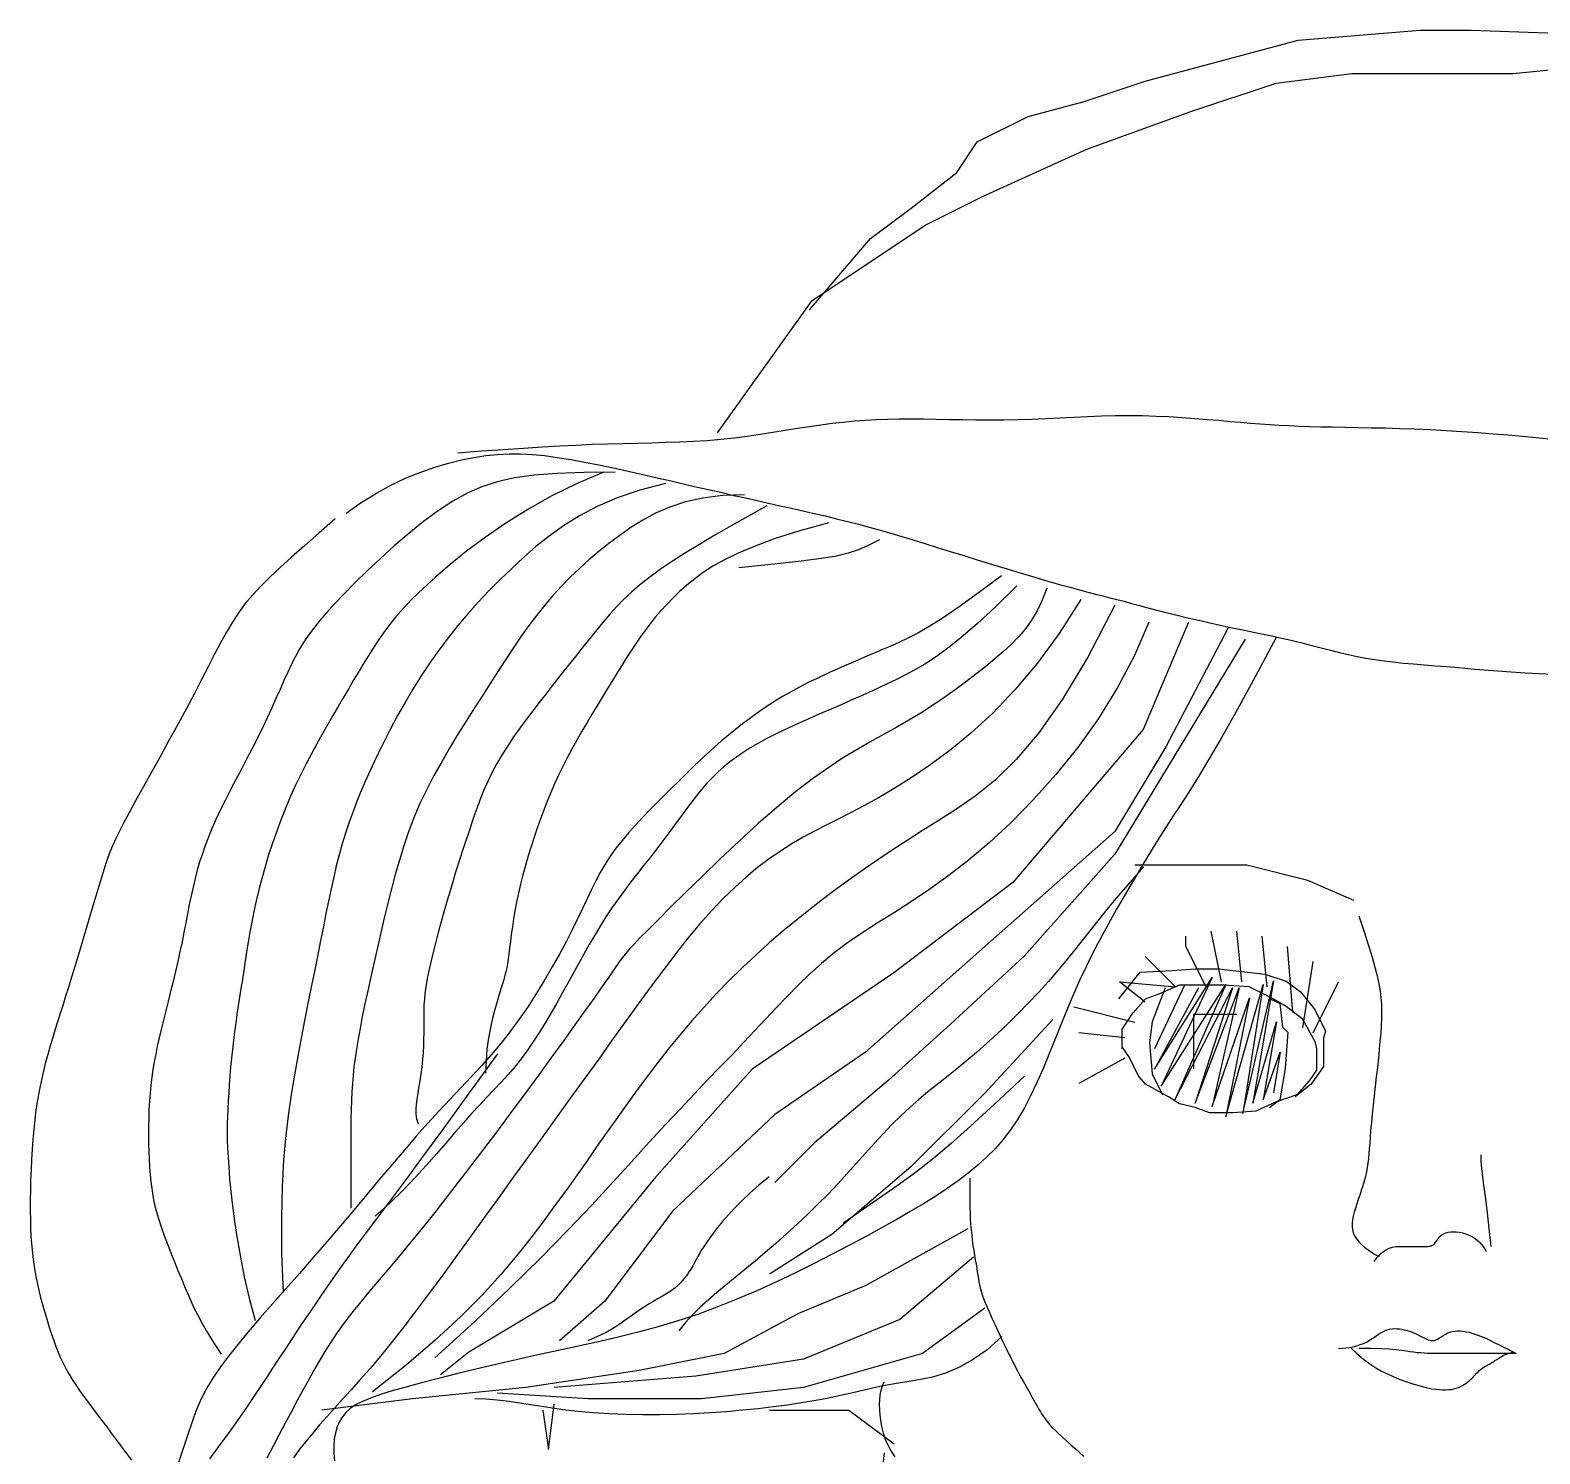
# Model space of a CAD drawing. Extents: x 1096 to 1456, y 1058 to 1349.
# Drawn here: x 1153.2 to 1263.2, y 1245.4 to 1349.1 of the extents above; entities that cross this region are included whole.
import ezdxf

# ---------------------------------------------------------------- set-up
doc = ezdxf.new("R2010")
doc.units = 0
doc.header["$LTSCALE"] = 10
doc.header["$MEASUREMENT"] = 0
doc.layers.add('3', color=3, linetype='CONTINUOUS')

msp = doc.modelspace()

# ---------------------------------------------------------------- linework, layer by layer
at = {"layer": '3'}
for points in [[(1210.02, 1328.76), (1214.47, 1333.95), (1217.43, 1336.17), (1220.77, 1338.76), (1222.26, 1340.99), (1225.97, 1342.84), (1230.05, 1343.95), (1234.5, 1345.43), (1245.63, 1348.4), (1250.08, 1348.77), (1254.53, 1349.14), (1258.24, 1349.14), (1268.63, 1348.77), (1271.6, 1348.77), (1275.31, 1348.02), (1276.79, 1348.02), (1280.13, 1346.17), (1284.58, 1345.06), (1288.66, 1343.21), (1290.89, 1340.61), (1291.63, 1340.99), (1294.97, 1338.39), (1297.56, 1336.17)], [(1203.33, 1319.79), (1210.23, 1329.44), (1218.5, 1334.95), (1222.64, 1337.01), (1230.23, 1340.46), (1237.82, 1343.22), (1244.03, 1345.28), (1249.54, 1345.97), (1255.06, 1345.97), (1261.27, 1345.97), (1268.17, 1346.66), (1274.38, 1345.28), (1276.45, 1345.28), (1284.72, 1342.53), (1288.86, 1341.15), (1296.45, 1337.01), (1299.9, 1332.88), (1304.04, 1327.37), (1304.73, 1325.99)], [(1184.4, 1318.35), (1186.13, 1318.48), (1187.72, 1318.59), (1189.2, 1318.69), (1190.56, 1318.78), (1191.84, 1318.85), (1193.04, 1318.91), (1194.2, 1318.96), (1195.31, 1319), (1196.4, 1319.03), (1197.47, 1319.05), (1198.53, 1319.08), (1199.56, 1319.11), (1200.59, 1319.14), (1201.59, 1319.19), (1202.58, 1319.25), (1203.56, 1319.34), (1204.53, 1319.44), (1205.49, 1319.56), (1206.43, 1319.7), (1207.35, 1319.84), (1208.26, 1319.98), (1209.15, 1320.13), (1210.01, 1320.26), (1210.86, 1320.39), (1211.68, 1320.49), (1212.49, 1320.58), (1213.29, 1320.66), (1214.09, 1320.72), (1214.89, 1320.76), (1215.71, 1320.79), (1216.55, 1320.81), (1217.41, 1320.82), (1218.31, 1320.81), (1219.24, 1320.8), (1220.19, 1320.78), (1221.17, 1320.76), (1222.16, 1320.75), (1223.17, 1320.74), (1224.18, 1320.74), (1225.2, 1320.76), (1226.22, 1320.79), (1227.24, 1320.83), (1228.26, 1320.88), (1229.28, 1320.93), (1230.29, 1320.98), (1231.3, 1321.03), (1232.3, 1321.05), (1233.3, 1321.07), (1234.3, 1321.05), (1235.28, 1321.02), (1236.25, 1320.98), (1237.19, 1320.92), (1238.11, 1320.85), (1239, 1320.78), (1239.85, 1320.71), (1240.66, 1320.63), (1241.43, 1320.57), (1242.16, 1320.51), (1242.87, 1320.45), (1243.57, 1320.4), (1244.26, 1320.36), (1244.97, 1320.32), (1245.71, 1320.29), (1246.47, 1320.26), (1247.28, 1320.24), (1248.14, 1320.23), (1249.04, 1320.21), (1249.98, 1320.19), (1250.96, 1320.17), (1251.98, 1320.15), (1253.04, 1320.12), (1254.14, 1320.08), (1255.27, 1320.03), (1256.42, 1319.96), (1257.57, 1319.89), (1258.72, 1319.82), (1259.85, 1319.73), (1260.95, 1319.64), (1261.99, 1319.55), (1262.98, 1319.46), (1263.9, 1319.37)], [(1176.26, 1313.94), (1177.37, 1314.72), (1178.48, 1315.41), (1179.57, 1316), (1180.65, 1316.51), (1181.7, 1316.94), (1182.73, 1317.3), (1183.72, 1317.59), (1184.67, 1317.83), (1185.57, 1318.01), (1186.44, 1318.14), (1187.3, 1318.23), (1188.14, 1318.27), (1188.98, 1318.27), (1189.84, 1318.22), (1190.73, 1318.14), (1191.65, 1318.01), (1192.63, 1317.86), (1193.64, 1317.67), (1194.69, 1317.47), (1195.75, 1317.24), (1196.82, 1317.01), (1197.88, 1316.76), (1198.92, 1316.52), (1199.94, 1316.29), (1200.92, 1316.06), (1201.86, 1315.84), (1202.77, 1315.64), (1203.66, 1315.44), (1204.52, 1315.24), (1205.37, 1315.05), (1206.21, 1314.87), (1207.05, 1314.68), (1207.88, 1314.49), (1208.72, 1314.31), (1209.55, 1314.12), (1210.37, 1313.93), (1211.19, 1313.74), (1212, 1313.54), (1212.81, 1313.34), (1213.6, 1313.14), (1214.39, 1312.92), (1215.17, 1312.71), (1215.95, 1312.48), (1216.75, 1312.24), (1217.58, 1311.99), (1218.44, 1311.73), (1219.33, 1311.45), (1220.28, 1311.16), (1221.28, 1310.85), (1222.32, 1310.53), (1223.37, 1310.21), (1224.43, 1309.89), (1225.46, 1309.57), (1226.46, 1309.28), (1227.4, 1309), (1228.25, 1308.75), (1229.02, 1308.54), (1229.7, 1308.35), (1230.32, 1308.19), (1230.88, 1308.04), (1231.41, 1307.91), (1231.92, 1307.78), (1232.43, 1307.65), (1232.95, 1307.52), (1233.5, 1307.37), (1234.08, 1307.22), (1234.69, 1307.05), (1235.33, 1306.88), (1236.01, 1306.71), (1236.73, 1306.53), (1237.48, 1306.34), (1238.27, 1306.16), (1239.1, 1305.97), (1239.96, 1305.79), (1240.84, 1305.6), (1241.73, 1305.42), (1242.61, 1305.23), (1243.48, 1305.05), (1244.32, 1304.86), (1245.13, 1304.68), (1245.9, 1304.49), (1246.63, 1304.31), (1247.32, 1304.13), (1247.99, 1303.96), (1248.65, 1303.8), (1249.29, 1303.64), (1249.93, 1303.5), (1250.57, 1303.38), (1251.23, 1303.27), (1251.9, 1303.18), (1252.59, 1303.1), (1253.3, 1303.02), (1254.04, 1302.96), (1254.81, 1302.89), (1255.61, 1302.83), (1256.45, 1302.76), (1257.33, 1302.69), (1258.24, 1302.61), (1259.18, 1302.54), (1260.16, 1302.46), (1261.15, 1302.39), (1262.17, 1302.32), (1263.2, 1302.26), (1264.24, 1302.21)], [(1195.86, 1316.93), (1193.58, 1316.91), (1191.64, 1316.84), (1189.98, 1316.71), (1188.54, 1316.51), (1187.28, 1316.23), (1186.15, 1315.86), (1185.08, 1315.39), (1184.04, 1314.81), (1182.98, 1314.12), (1181.9, 1313.33), (1180.83, 1312.47), (1179.77, 1311.56), (1178.76, 1310.65), (1177.8, 1309.74), (1176.91, 1308.87), (1176.12, 1308.06), (1175.43, 1307.33), (1174.83, 1306.68), (1174.32, 1306.09), (1173.88, 1305.54), (1173.5, 1305.02), (1173.16, 1304.52), (1172.85, 1304.01), (1172.57, 1303.49), (1172.29, 1302.93), (1172.01, 1302.35), (1171.73, 1301.74), (1171.45, 1301.1), (1171.15, 1300.43), (1170.85, 1299.75), (1170.52, 1299.03), (1170.17, 1298.3), (1169.8, 1297.55), (1169.42, 1296.79), (1169.02, 1296.02), (1168.61, 1295.25), (1168.21, 1294.49), (1167.82, 1293.73), (1167.45, 1293), (1167.1, 1292.3), (1166.78, 1291.62), (1166.49, 1290.97), (1166.23, 1290.34), (1166, 1289.73), (1165.79, 1289.13), (1165.59, 1288.53), (1165.42, 1287.93), (1165.26, 1287.32), (1165.11, 1286.7), (1164.97, 1286.06), (1164.84, 1285.42), (1164.71, 1284.76), (1164.58, 1284.09), (1164.45, 1283.4), (1164.31, 1282.71), (1164.16, 1282), (1164, 1281.27), (1163.83, 1280.54), (1163.66, 1279.81), (1163.48, 1279.09), (1163.3, 1278.37), (1163.12, 1277.67), (1162.96, 1276.99), (1162.8, 1276.33), (1162.65, 1275.71), (1162.51, 1275.11), (1162.39, 1274.53), (1162.28, 1273.96), (1162.19, 1273.4), (1162.1, 1272.84), (1162.03, 1272.27), (1161.98, 1271.69), (1161.93, 1271.1), (1161.9, 1270.48), (1161.88, 1269.87), (1161.87, 1269.25), (1161.86, 1268.63), (1161.87, 1268.02), (1161.89, 1267.42), (1161.91, 1266.85), (1161.94, 1266.3), (1161.98, 1265.76), (1162.03, 1265.24), (1162.1, 1264.73), (1162.18, 1264.2), (1162.29, 1263.67), (1162.43, 1263.12), (1162.59, 1262.55), (1162.79, 1261.95), (1163.01, 1261.32), (1163.24, 1260.68), (1163.5, 1260.04), (1163.75, 1259.4), (1164.01, 1258.77), (1164.26, 1258.17), (1164.5, 1257.6), (1164.73, 1257.07), (1164.95, 1256.56), (1165.18, 1256.04), (1165.45, 1255.5), (1165.77, 1254.91), (1166.15, 1254.26), (1166.61, 1253.51), (1167.17, 1252.66)], [(1195.04, 1316.93), (1193.09, 1316.11), (1191.25, 1315.2), (1189.51, 1314.22), (1187.9, 1313.21), (1186.41, 1312.18), (1185.05, 1311.17), (1183.84, 1310.2), (1182.78, 1309.29), (1181.87, 1308.46), (1181.09, 1307.71), (1180.44, 1307.02), (1179.88, 1306.39), (1179.4, 1305.79), (1178.98, 1305.22), (1178.6, 1304.66), (1178.24, 1304.1), (1177.88, 1303.53), (1177.52, 1302.95), (1177.16, 1302.36), (1176.79, 1301.75), (1176.43, 1301.13), (1176.05, 1300.49), (1175.68, 1299.85), (1175.3, 1299.19), (1174.91, 1298.52), (1174.52, 1297.83), (1174.13, 1297.13), (1173.74, 1296.41), (1173.35, 1295.67), (1172.96, 1294.91), (1172.59, 1294.13), (1172.22, 1293.32), (1171.87, 1292.49), (1171.53, 1291.64), (1171.21, 1290.78), (1170.91, 1289.91), (1170.62, 1289.04), (1170.36, 1288.18), (1170.12, 1287.33), (1169.9, 1286.5), (1169.71, 1285.69), (1169.54, 1284.91), (1169.39, 1284.15), (1169.25, 1283.41), (1169.13, 1282.69), (1169.02, 1281.99), (1168.91, 1281.3), (1168.81, 1280.63), (1168.71, 1279.97), (1168.6, 1279.32), (1168.5, 1278.68), (1168.41, 1278.05), (1168.31, 1277.41), (1168.22, 1276.78), (1168.14, 1276.15), (1168.06, 1275.51), (1167.98, 1274.87), (1167.92, 1274.23), (1167.85, 1273.58), (1167.8, 1272.95), (1167.75, 1272.32), (1167.71, 1271.7), (1167.68, 1271.11), (1167.65, 1270.53), (1167.62, 1269.98), (1167.61, 1269.44), (1167.61, 1268.89), (1167.61, 1268.31), (1167.63, 1267.7), (1167.67, 1267.03), (1167.72, 1266.28), (1167.78, 1265.45), (1167.87, 1264.51), (1167.98, 1263.48), (1168.13, 1262.33), (1168.32, 1261.09), (1168.56, 1259.74), (1168.85, 1258.3), (1169.2, 1256.75), (1169.63, 1255.11)], [(1199.55, 1316.11), (1197.67, 1315.61), (1196.02, 1315.05), (1194.55, 1314.42), (1193.26, 1313.75), (1192.11, 1313.03), (1191.06, 1312.28), (1190.1, 1311.51), (1189.2, 1310.72), (1188.33, 1309.92), (1187.49, 1309.12), (1186.68, 1308.3), (1185.89, 1307.47), (1185.13, 1306.62), (1184.4, 1305.76), (1183.7, 1304.87), (1183.02, 1303.96), (1182.36, 1303.03), (1181.74, 1302.08), (1181.14, 1301.12), (1180.57, 1300.15), (1180.02, 1299.19), (1179.51, 1298.24), (1179.03, 1297.3), (1178.58, 1296.39), (1178.16, 1295.51), (1177.77, 1294.66), (1177.41, 1293.83), (1177.07, 1293.01), (1176.77, 1292.21), (1176.48, 1291.42), (1176.22, 1290.63), (1175.98, 1289.84), (1175.76, 1289.04), (1175.55, 1288.24), (1175.36, 1287.41), (1175.17, 1286.56), (1174.98, 1285.68), (1174.8, 1284.77), (1174.61, 1283.81), (1174.41, 1282.81), (1174.2, 1281.77), (1173.98, 1280.67), (1173.75, 1279.52), (1173.51, 1278.33), (1173.27, 1277.09), (1173.02, 1275.81), (1172.78, 1274.49), (1172.53, 1273.13), (1172.29, 1271.72), (1172.07, 1270.23), (1171.87, 1268.61), (1171.71, 1266.83), (1171.6, 1264.84), (1171.55, 1262.59), (1171.57, 1260.05), (1171.68, 1257.16)], [(1205.29, 1315.29), (1203.69, 1315.23), (1202.26, 1315.04), (1200.99, 1314.76), (1199.85, 1314.38), (1198.82, 1313.94), (1197.88, 1313.43), (1197.02, 1312.89), (1196.2, 1312.32), (1195.42, 1311.74), (1194.68, 1311.15), (1193.96, 1310.54), (1193.26, 1309.92), (1192.6, 1309.28), (1191.96, 1308.62), (1191.34, 1307.94), (1190.74, 1307.24), (1190.16, 1306.51), (1189.59, 1305.76), (1189.03, 1304.98), (1188.48, 1304.17), (1187.93, 1303.34), (1187.37, 1302.48), (1186.81, 1301.6), (1186.23, 1300.69), (1185.63, 1299.76), (1185.02, 1298.8), (1184.41, 1297.83), (1183.81, 1296.83), (1183.23, 1295.83), (1182.66, 1294.82), (1182.14, 1293.8), (1181.65, 1292.78), (1181.21, 1291.75), (1180.82, 1290.73), (1180.47, 1289.7), (1180.15, 1288.66), (1179.85, 1287.62), (1179.58, 1286.58), (1179.31, 1285.52), (1179.05, 1284.45), (1178.8, 1283.37), (1178.55, 1282.29), (1178.3, 1281.22), (1178.06, 1280.17), (1177.84, 1279.15), (1177.63, 1278.18), (1177.44, 1277.26), (1177.28, 1276.4), (1177.14, 1275.62), (1177.02, 1274.9), (1176.92, 1274.23), (1176.84, 1273.59), (1176.78, 1272.98), (1176.73, 1272.38), (1176.69, 1271.77), (1176.66, 1271.15), (1176.64, 1270.49), (1176.62, 1269.82), (1176.61, 1269.13), (1176.6, 1268.44), (1176.6, 1267.76), (1176.6, 1267.09), (1176.6, 1266.46), (1176.6, 1265.86), (1176.6, 1265.31), (1176.6, 1264.81), (1176.6, 1264.38), (1176.6, 1264), (1176.6, 1263.71), (1176.6, 1263.48), (1176.6, 1263.35), (1176.6, 1263.3)], [(1175.48, 1313.53), (1174.29, 1312.48), (1173.24, 1311.56), (1172.29, 1310.73), (1171.46, 1309.98), (1170.71, 1309.29), (1170.05, 1308.63), (1169.46, 1307.99), (1168.92, 1307.35), (1168.43, 1306.69), (1167.98, 1306), (1167.54, 1305.27), (1167.11, 1304.5), (1166.68, 1303.67), (1166.23, 1302.79), (1165.74, 1301.83), (1165.21, 1300.81), (1164.63, 1299.71), (1164.01, 1298.55), (1163.36, 1297.37), (1162.72, 1296.2), (1162.08, 1295.06), (1161.48, 1293.97), (1160.93, 1292.98), (1160.45, 1292.1), (1160.05, 1291.36), (1159.73, 1290.73), (1159.46, 1290.19), (1159.24, 1289.7), (1159.05, 1289.24), (1158.88, 1288.78), (1158.71, 1288.28), (1158.54, 1287.72), (1158.34, 1287.07), (1158.12, 1286.35), (1157.89, 1285.58), (1157.65, 1284.76), (1157.41, 1283.93), (1157.16, 1283.09), (1156.92, 1282.27), (1156.68, 1281.48), (1156.45, 1280.74), (1156.24, 1280.05), (1156.03, 1279.39), (1155.83, 1278.76), (1155.64, 1278.14), (1155.45, 1277.55), (1155.26, 1276.95), (1155.07, 1276.35), (1154.89, 1275.75), (1154.71, 1275.13), (1154.53, 1274.5), (1154.35, 1273.85), (1154.19, 1273.2), (1154.04, 1272.53), (1153.9, 1271.86), (1153.78, 1271.17), (1153.67, 1270.47), (1153.58, 1269.76), (1153.5, 1269.04), (1153.44, 1268.31), (1153.38, 1267.58), (1153.34, 1266.84), (1153.31, 1266.1), (1153.28, 1265.36), (1153.26, 1264.62), (1153.25, 1263.88), (1153.25, 1263.15), (1153.26, 1262.41), (1153.28, 1261.69), (1153.32, 1260.97), (1153.38, 1260.26), (1153.47, 1259.56), (1153.57, 1258.87), (1153.69, 1258.2), (1153.83, 1257.54), (1153.98, 1256.9), (1154.14, 1256.29), (1154.31, 1255.7), (1154.48, 1255.15), (1154.64, 1254.62), (1154.8, 1254.13), (1154.96, 1253.66), (1155.12, 1253.22), (1155.28, 1252.81), (1155.46, 1252.4), (1155.64, 1252.01), (1155.84, 1251.61), (1156.06, 1251.22), (1156.31, 1250.83), (1156.57, 1250.42), (1156.85, 1250.01), (1157.15, 1249.59), (1157.47, 1249.17), (1157.79, 1248.73), (1158.13, 1248.28), (1158.47, 1247.83), (1158.82, 1247.36), (1159.18, 1246.88), (1159.54, 1246.4), (1159.9, 1245.91), (1160.26, 1245.43), (1160.63, 1244.94)], [(1206.93, 1314.47), (1205.58, 1313.72), (1204.32, 1313.01), (1203.13, 1312.33), (1202.02, 1311.67), (1200.99, 1311.05), (1200.04, 1310.44), (1199.17, 1309.86), (1198.39, 1309.29), (1197.68, 1308.73), (1197.05, 1308.18), (1196.49, 1307.65), (1195.97, 1307.12), (1195.5, 1306.6), (1195.05, 1306.08), (1194.63, 1305.57), (1194.22, 1305.06), (1193.81, 1304.54), (1193.4, 1304.03), (1192.98, 1303.51), (1192.56, 1302.98), (1192.14, 1302.45), (1191.7, 1301.9), (1191.26, 1301.34), (1190.81, 1300.76), (1190.34, 1300.16), (1189.87, 1299.55), (1189.39, 1298.92), (1188.93, 1298.28), (1188.47, 1297.64), (1188.04, 1297), (1187.63, 1296.35), (1187.25, 1295.71), (1186.91, 1295.07), (1186.61, 1294.44), (1186.33, 1293.83), (1186.08, 1293.22), (1185.86, 1292.62), (1185.65, 1292.04), (1185.45, 1291.48), (1185.27, 1290.93), (1185.1, 1290.4), (1184.92, 1289.88), (1184.75, 1289.36), (1184.58, 1288.84), (1184.4, 1288.29), (1184.22, 1287.71), (1184.04, 1287.09), (1183.84, 1286.43), (1183.63, 1285.71), (1183.41, 1284.96), (1183.19, 1284.17), (1182.97, 1283.39), (1182.77, 1282.61), (1182.58, 1281.85), (1182.41, 1281.14), (1182.27, 1280.49), (1182.15, 1279.92), (1182.07, 1279.4), (1182.01, 1278.94), (1181.97, 1278.52), (1181.94, 1278.12), (1181.93, 1277.73), (1181.92, 1277.35), (1181.92, 1276.95), (1181.92, 1276.52), (1181.92, 1276.08), (1181.91, 1275.62), (1181.9, 1275.13), (1181.87, 1274.64), (1181.84, 1274.13), (1181.79, 1273.61), (1181.72, 1273.09), (1181.63, 1272.57), (1181.54, 1272.05), (1181.46, 1271.54), (1181.39, 1271.05), (1181.34, 1270.59), (1181.34, 1270.16), (1181.4, 1269.78), (1181.51, 1269.44)], [(1211.44, 1313.24), (1209.32, 1312.65), (1207.54, 1312.09), (1206.06, 1311.55), (1204.84, 1311.04), (1203.83, 1310.55), (1202.99, 1310.08), (1202.29, 1309.61), (1201.67, 1309.15), (1201.1, 1308.69), (1200.57, 1308.23), (1200.08, 1307.76), (1199.63, 1307.3), (1199.2, 1306.83), (1198.79, 1306.36), (1198.41, 1305.88), (1198.05, 1305.4), (1197.69, 1304.91), (1197.35, 1304.41), (1197.01, 1303.9), (1196.68, 1303.38), (1196.35, 1302.85), (1196.01, 1302.31), (1195.67, 1301.75), (1195.31, 1301.17), (1194.95, 1300.57), (1194.58, 1299.96), (1194.2, 1299.33), (1193.82, 1298.69), (1193.44, 1298.05), (1193.08, 1297.41), (1192.72, 1296.76), (1192.38, 1296.12), (1192.05, 1295.48), (1191.75, 1294.85), (1191.46, 1294.22), (1191.18, 1293.59), (1190.92, 1292.95), (1190.67, 1292.31), (1190.42, 1291.66), (1190.19, 1291), (1189.96, 1290.33), (1189.74, 1289.65), (1189.53, 1288.97), (1189.34, 1288.28), (1189.15, 1287.6), (1188.98, 1286.92), (1188.82, 1286.26), (1188.69, 1285.61), (1188.57, 1284.98), (1188.47, 1284.38), (1188.38, 1283.8), (1188.3, 1283.25), (1188.24, 1282.74), (1188.18, 1282.26), (1188.12, 1281.83), (1188.07, 1281.45), (1188.02, 1281.11), (1187.97, 1280.81), (1187.91, 1280.53), (1187.84, 1280.26), (1187.76, 1279.97), (1187.66, 1279.65), (1187.55, 1279.28), (1187.42, 1278.86), (1187.27, 1278.36), (1187.11, 1277.79), (1186.94, 1277.15), (1186.79, 1276.45), (1186.65, 1275.69), (1186.53, 1274.88), (1186.46, 1274.03), (1186.43, 1273.13)], [(1215.13, 1312), (1214.3, 1311.59), (1213.59, 1311.27), (1212.86, 1311.02), (1212.01, 1310.82), (1210.9, 1310.63), (1209.43, 1310.44), (1207.46, 1310.22), (1204.88, 1309.95)], [(1224.02, 1309.39), (1222.35, 1308.13), (1220.94, 1307.12), (1219.76, 1306.32), (1218.76, 1305.69), (1217.92, 1305.21), (1217.19, 1304.83), (1216.55, 1304.53), (1215.95, 1304.26), (1215.36, 1304.01), (1214.78, 1303.77), (1214.21, 1303.52), (1213.66, 1303.28), (1213.11, 1303.05), (1212.57, 1302.81), (1212.04, 1302.58), (1211.53, 1302.35), (1211.02, 1302.12), (1210.53, 1301.88), (1210.04, 1301.65), (1209.56, 1301.4), (1209.08, 1301.15), (1208.6, 1300.88), (1208.12, 1300.61), (1207.63, 1300.31), (1207.14, 1300), (1206.65, 1299.68), (1206.15, 1299.33), (1205.65, 1298.97), (1205.14, 1298.59), (1204.63, 1298.19), (1204.12, 1297.78), (1203.61, 1297.35), (1203.1, 1296.9), (1202.59, 1296.44), (1202.08, 1295.96), (1201.56, 1295.46), (1201.05, 1294.96), (1200.53, 1294.45), (1200, 1293.93), (1199.47, 1293.4), (1198.93, 1292.86), (1198.4, 1292.32), (1197.87, 1291.77), (1197.35, 1291.22), (1196.85, 1290.66), (1196.37, 1290.1), (1195.93, 1289.53), (1195.51, 1288.95), (1195.14, 1288.37), (1194.79, 1287.77), (1194.46, 1287.16), (1194.15, 1286.52), (1193.82, 1285.85), (1193.49, 1285.14), (1193.13, 1284.38), (1192.73, 1283.58), (1192.29, 1282.72), (1191.81, 1281.81), (1191.29, 1280.88), (1190.73, 1279.92), (1190.14, 1278.96), (1189.52, 1278), (1188.88, 1277.07), (1188.22, 1276.17), (1187.54, 1275.31), (1186.84, 1274.48), (1186.12, 1273.68), (1185.38, 1272.88), (1184.62, 1272.08), (1183.84, 1271.25), (1183.04, 1270.4), (1182.22, 1269.5), (1181.37, 1268.55), (1180.51, 1267.54), (1179.62, 1266.49), (1178.7, 1265.41), (1177.77, 1264.3), (1176.82, 1263.16), (1175.85, 1262.01), (1174.86, 1260.85), (1173.86, 1259.7), (1172.86, 1258.55), (1171.87, 1257.43), (1170.91, 1256.34), (1169.99, 1255.29), (1169.14, 1254.3), (1168.37, 1253.37), (1167.69, 1252.52), (1167.12, 1251.75), (1166.64, 1251.05), (1166.24, 1250.41), (1165.91, 1249.81), (1165.64, 1249.23), (1165.4, 1248.67), (1165.18, 1248.1), (1164.97, 1247.52), (1164.76, 1246.89), (1164.53, 1246.23), (1164.29, 1245.5), (1164.03, 1244.69)], [(1227.32, 1308.48), (1226.99, 1307.61), (1226.62, 1306.83), (1226.21, 1306.14), (1225.76, 1305.51), (1225.27, 1304.94), (1224.74, 1304.39), (1224.16, 1303.86), (1223.53, 1303.32), (1222.87, 1302.77), (1222.16, 1302.21), (1221.41, 1301.64), (1220.64, 1301.06), (1219.83, 1300.49), (1219, 1299.93), (1218.14, 1299.38), (1217.27, 1298.86), (1216.39, 1298.35), (1215.48, 1297.85), (1214.54, 1297.32), (1213.56, 1296.76), (1212.52, 1296.13), (1211.43, 1295.41), (1210.26, 1294.59), (1209.01, 1293.63), (1207.68, 1292.53), (1206.3, 1291.32), (1204.9, 1290.05), (1203.53, 1288.75), (1202.21, 1287.48), (1200.98, 1286.29), (1199.89, 1285.21), (1198.97, 1284.28), (1198.24, 1283.56), (1197.68, 1282.99), (1197.25, 1282.55), (1196.92, 1282.19), (1196.65, 1281.87), (1196.39, 1281.54), (1196.12, 1281.17), (1195.8, 1280.71), (1195.4, 1280.13), (1194.9, 1279.43), (1194.33, 1278.61), (1193.67, 1277.69), (1192.93, 1276.66), (1192.12, 1275.53), (1191.24, 1274.31), (1190.3, 1273.01), (1189.29, 1271.64), (1188.23, 1270.21), (1187.14, 1268.75), (1186.04, 1267.29), (1184.94, 1265.85), (1183.86, 1264.45), (1182.82, 1263.12), (1181.83, 1261.88), (1180.91, 1260.75), (1180.06, 1259.72), (1179.27, 1258.78), (1178.54, 1257.92), (1177.86, 1257.12), (1177.23, 1256.36), (1176.66, 1255.64), (1176.12, 1254.94), (1175.62, 1254.24), (1175.16, 1253.55), (1174.72, 1252.86), (1174.3, 1252.16), (1173.89, 1251.45), (1173.49, 1250.73), (1173.09, 1249.99), (1172.68, 1249.23), (1172.26, 1248.45), (1171.83, 1247.64), (1171.39, 1246.81), (1170.95, 1245.96), (1170.5, 1245.09)], [(1225.13, 1308.65), (1223.58, 1307.13), (1222.24, 1305.89), (1221.08, 1304.89), (1220.08, 1304.09), (1219.21, 1303.45), (1218.43, 1302.94), (1217.71, 1302.53), (1217.03, 1302.16), (1216.36, 1301.83), (1215.69, 1301.5), (1215.03, 1301.19), (1214.36, 1300.88), (1213.69, 1300.58), (1213.02, 1300.29), (1212.34, 1299.99), (1211.65, 1299.69), (1210.95, 1299.39), (1210.24, 1299.08), (1209.54, 1298.77), (1208.84, 1298.45), (1208.16, 1298.13), (1207.5, 1297.81), (1206.87, 1297.49), (1206.27, 1297.16), (1205.71, 1296.84), (1205.19, 1296.51), (1204.7, 1296.17), (1204.23, 1295.83), (1203.79, 1295.47), (1203.37, 1295.09), (1202.96, 1294.69), (1202.56, 1294.26), (1202.17, 1293.81), (1201.78, 1293.33), (1201.39, 1292.82), (1201, 1292.3), (1200.6, 1291.76), (1200.2, 1291.2), (1199.78, 1290.64), (1199.35, 1290.06), (1198.9, 1289.48), (1198.44, 1288.89), (1197.97, 1288.3), (1197.49, 1287.69), (1197.02, 1287.08), (1196.55, 1286.46), (1196.09, 1285.83), (1195.64, 1285.18), (1195.2, 1284.53), (1194.79, 1283.86), (1194.38, 1283.19), (1193.98, 1282.51), (1193.59, 1281.81), (1193.2, 1281.11), (1192.81, 1280.4), (1192.42, 1279.69), (1192.02, 1278.97), (1191.62, 1278.25), (1191.21, 1277.53), (1190.79, 1276.82), (1190.36, 1276.13), (1189.93, 1275.46), (1189.48, 1274.81), (1189.02, 1274.19), (1188.55, 1273.61), (1188.07, 1273.04), (1187.57, 1272.49), (1187.06, 1271.94), (1186.53, 1271.38), (1185.98, 1270.8), (1185.41, 1270.19), (1184.82, 1269.53), (1184.2, 1268.82), (1183.55, 1268.06), (1182.86, 1267.25), (1182.11, 1266.41), (1181.3, 1265.53), (1180.42, 1264.61), (1179.45, 1263.67), (1178.39, 1262.71)], [(1229.8, 1307.65), (1228.22, 1305.18), (1226.61, 1302.98), (1224.99, 1301.06), (1223.38, 1299.38), (1221.79, 1297.92), (1220.26, 1296.66), (1218.8, 1295.58), (1217.44, 1294.66), (1216.2, 1293.88), (1215.06, 1293.2), (1214, 1292.62), (1213.03, 1292.11), (1212.11, 1291.65), (1211.24, 1291.21), (1210.39, 1290.78), (1209.56, 1290.33), (1208.74, 1289.85), (1207.91, 1289.32), (1207.08, 1288.75), (1206.25, 1288.12), (1205.42, 1287.43), (1204.58, 1286.68), (1203.74, 1285.86), (1202.89, 1284.97), (1202.03, 1284.01), (1201.17, 1282.97), (1200.29, 1281.87), (1199.41, 1280.7), (1198.5, 1279.48), (1197.58, 1278.22), (1196.63, 1276.9), (1195.66, 1275.56), (1194.67, 1274.17), (1193.66, 1272.77), (1192.62, 1271.33), (1191.58, 1269.89), (1190.52, 1268.42), (1189.46, 1266.95), (1188.4, 1265.48), (1187.34, 1264.01), (1186.28, 1262.55), (1185.24, 1261.1), (1184.22, 1259.69), (1183.22, 1258.31), (1182.24, 1257), (1181.31, 1255.75), (1180.41, 1254.57), (1179.56, 1253.49), (1178.76, 1252.51), (1178.01, 1251.62), (1177.3, 1250.81), (1176.64, 1250.07), (1176.01, 1249.38), (1175.42, 1248.73), (1174.86, 1248.11), (1174.33, 1247.51), (1173.83, 1246.92), (1173.35, 1246.33), (1172.88, 1245.73), (1172.44, 1245.11)], [(1232.27, 1307.24), (1230.32, 1303.46), (1228.47, 1300.38), (1226.74, 1297.93), (1225.1, 1296), (1223.56, 1294.5), (1222.11, 1293.32), (1220.75, 1292.38), (1219.47, 1291.57), (1218.27, 1290.81), (1217.14, 1290.09), (1216.06, 1289.38), (1215.02, 1288.69), (1214.01, 1288), (1213.03, 1287.31), (1212.05, 1286.6), (1211.08, 1285.87), (1210.09, 1285.1), (1209.1, 1284.31), (1208.1, 1283.48), (1207.1, 1282.63), (1206.11, 1281.74), (1205.14, 1280.83), (1204.17, 1279.89), (1203.23, 1278.92), (1202.32, 1277.93), (1201.43, 1276.92), (1200.56, 1275.89), (1199.72, 1274.86), (1198.91, 1273.82), (1198.12, 1272.79), (1197.36, 1271.76), (1196.63, 1270.74), (1195.92, 1269.75), (1195.22, 1268.76), (1194.52, 1267.77), (1193.82, 1266.76), (1193.09, 1265.73), (1192.34, 1264.67), (1191.53, 1263.56), (1190.67, 1262.39), (1189.74, 1261.16), (1188.71, 1259.85), (1187.53, 1258.46), (1186.17, 1256.97), (1184.59, 1255.38), (1182.76, 1253.68), (1180.64, 1251.86), (1178.18, 1249.92)], [(1234.75, 1306), (1233.71, 1303.57), (1232.48, 1301.23), (1231.09, 1298.99), (1229.58, 1296.88), (1227.99, 1294.9), (1226.36, 1293.07), (1224.72, 1291.41), (1223.12, 1289.92), (1221.58, 1288.62), (1220.12, 1287.49), (1218.72, 1286.49), (1217.39, 1285.61), (1216.14, 1284.81), (1214.95, 1284.06), (1213.84, 1283.35), (1212.8, 1282.64), (1211.83, 1281.9), (1210.91, 1281.14), (1210.05, 1280.37), (1209.22, 1279.57), (1208.42, 1278.76), (1207.63, 1277.93), (1206.85, 1277.09), (1206.05, 1276.24), (1205.24, 1275.39), (1204.41, 1274.51), (1203.53, 1273.6), (1202.61, 1272.65), (1201.65, 1271.63), (1200.62, 1270.55), (1199.52, 1269.37), (1198.35, 1268.1), (1197.09, 1266.71), (1195.7, 1265.2), (1194.16, 1263.53), (1192.42, 1261.7), (1190.45, 1259.69), (1188.2, 1257.48), (1185.64, 1255.05), (1182.73, 1252.39)], [(1237.64, 1306), (1234.34, 1298.17), (1224.84, 1287.03), (1216.17, 1280.44), (1205.85, 1273.43), (1198.83, 1265.59), (1191.4, 1256.52), (1185.2, 1252.81), (1183.14, 1251.16)], [(1244.05, 1304.94), (1242.5, 1302.02), (1241.19, 1299.61), (1240.08, 1297.63), (1239.14, 1296.02), (1238.35, 1294.71), (1237.67, 1293.62), (1237.08, 1292.71), (1236.54, 1291.88), (1236.03, 1291.1), (1235.54, 1290.33), (1235.07, 1289.58), (1234.62, 1288.84), (1234.17, 1288.1), (1233.73, 1287.36), (1233.3, 1286.62), (1232.86, 1285.86), (1232.41, 1285.09), (1231.97, 1284.3), (1231.52, 1283.48), (1231.06, 1282.63), (1230.61, 1281.75), (1230.16, 1280.84), (1229.71, 1279.88), (1229.27, 1278.89), (1228.83, 1277.85), (1228.4, 1276.78), (1227.96, 1275.69), (1227.52, 1274.61), (1227.08, 1273.54), (1226.63, 1272.51), (1226.16, 1271.53), (1225.69, 1270.61), (1225.19, 1269.77), (1224.67, 1269), (1224.13, 1268.29), (1223.55, 1267.63), (1222.94, 1267.01), (1222.29, 1266.43), (1221.6, 1265.86), (1220.86, 1265.3), (1220.07, 1264.74), (1219.23, 1264.18), (1218.33, 1263.62), (1217.37, 1263.05), (1216.35, 1262.46), (1215.28, 1261.86), (1214.15, 1261.24), (1212.95, 1260.61), (1211.69, 1259.95), (1210.37, 1259.28), (1209.01, 1258.6), (1207.62, 1257.94), (1206.19, 1257.29), (1204.74, 1256.66), (1203.28, 1256.08), (1201.82, 1255.54), (1200.36, 1255.06), (1198.91, 1254.63), (1197.45, 1254.24), (1196, 1253.88), (1194.54, 1253.54), (1193.08, 1253.22), (1191.61, 1252.9), (1190.13, 1252.58), (1188.65, 1252.25), (1187.17, 1251.91), (1185.72, 1251.57), (1184.32, 1251.24), (1182.99, 1250.9), (1181.75, 1250.58), (1180.62, 1250.27), (1179.62, 1249.99), (1178.77, 1249.72), (1178.05, 1249.47), (1177.45, 1249.22), (1176.96, 1248.97), (1176.57, 1248.71), (1176.25, 1248.42), (1176, 1248.11), (1175.79, 1247.76), (1175.62, 1247.37), (1175.49, 1246.94), (1175.4, 1246.47), (1175.36, 1245.96), (1175.36, 1245.44), (1175.41, 1244.89)], [(1240.53, 1305.59), (1235.99, 1296.93), (1232.27, 1290.75), (1221.54, 1281.26), (1214.11, 1274.66), (1207.5, 1270.13), (1200.07, 1263.12), (1195.11, 1256.52), (1191.81, 1253.63)], [(1241.77, 1304.77), (1232.27, 1289.1), (1225.67, 1281.67), (1220.3, 1276.72), (1215.76, 1272.6), (1210.39, 1268.06), (1207.5, 1265.18)], [(1234.37, 1288.18), (1233.22, 1286.87), (1232.24, 1285.71), (1231.39, 1284.68), (1230.64, 1283.75), (1229.97, 1282.9), (1229.34, 1282.11), (1228.73, 1281.34), (1228.1, 1280.59), (1227.44, 1279.82), (1226.73, 1279.04), (1226, 1278.27), (1225.25, 1277.5), (1224.48, 1276.74), (1223.71, 1276.01), (1222.94, 1275.31), (1222.19, 1274.64), (1221.45, 1274.02), (1220.73, 1273.43), (1220.02, 1272.86), (1219.33, 1272.31), (1218.65, 1271.77), (1217.99, 1271.21), (1217.33, 1270.64), (1216.68, 1270.04), (1216.04, 1269.4), (1215.4, 1268.73), (1214.76, 1268.03), (1214.11, 1267.31), (1213.45, 1266.58), (1212.78, 1265.83), (1212.09, 1265.08), (1211.38, 1264.33), (1210.65, 1263.59), (1209.89, 1262.85), (1209.13, 1262.13), (1208.35, 1261.43), (1207.58, 1260.74), (1206.81, 1260.08), (1206.06, 1259.44), (1205.33, 1258.83), (1204.62, 1258.26), (1203.93, 1257.7), (1203.28, 1257.16), (1202.66, 1256.63), (1202.07, 1256.09), (1201.51, 1255.54), (1200.99, 1254.97), (1200.51, 1254.37)], [(1249.69, 1285.71), (1246.35, 1287.19), (1241.9, 1288.3), (1238.93, 1288.3), (1234.85, 1288.3), (1233.73, 1288.3)], [(1250.06, 1284.6), (1250.44, 1283.44), (1250.76, 1282.45), (1251.02, 1281.6), (1251.23, 1280.87), (1251.39, 1280.23), (1251.52, 1279.66), (1251.61, 1279.14), (1251.66, 1278.64), (1251.7, 1278.14), (1251.71, 1277.63), (1251.71, 1277.12), (1251.69, 1276.58), (1251.65, 1276.03), (1251.6, 1275.46), (1251.55, 1274.86), (1251.48, 1274.23), (1251.41, 1273.56), (1251.33, 1272.88), (1251.25, 1272.18), (1251.18, 1271.49), (1251.1, 1270.81), (1251.04, 1270.15), (1250.97, 1269.54), (1250.92, 1268.98), (1250.88, 1268.47), (1250.85, 1268.03), (1250.82, 1267.62), (1250.79, 1267.26), (1250.76, 1266.91), (1250.72, 1266.59), (1250.67, 1266.27), (1250.61, 1265.95), (1250.54, 1265.62), (1250.44, 1265.28), (1250.34, 1264.94), (1250.23, 1264.6), (1250.12, 1264.26), (1250.01, 1263.93), (1249.91, 1263.61), (1249.81, 1263.3), (1249.72, 1263), (1249.65, 1262.73), (1249.6, 1262.46), (1249.57, 1262.21), (1249.57, 1261.97), (1249.59, 1261.74), (1249.65, 1261.51), (1249.75, 1261.29), (1249.88, 1261.07), (1250.05, 1260.86), (1250.26, 1260.65), (1250.48, 1260.45), (1250.73, 1260.26), (1250.99, 1260.09), (1251.26, 1259.92), (1251.54, 1259.78)], [(1238.93, 1279.42), (1237.45, 1282.38), (1237.45, 1283.12)], [(1240.05, 1279.79), (1239.3, 1283.49)], [(1241.53, 1279.79), (1241.16, 1283.49)], [(1243.38, 1279.42), (1243.01, 1283.12)], [(1232.63, 1279.79), (1236.71, 1279.42), (1234.48, 1281.64)], [(1245.24, 1277.57), (1244.87, 1282.38)], [(1232.56, 1278.55), (1234.12, 1280.49), (1236.46, 1280.62), (1238.14, 1280.75), (1239.83, 1280.75), (1243.2, 1280.36), (1244.76, 1279.84), (1245.8, 1279.07), (1246.84, 1277.77), (1247.62, 1276.21), (1247.49, 1275.7), (1247.49, 1273.62), (1246.58, 1272.33), (1245.41, 1271.42)], [(1245.98, 1276.45), (1246.72, 1281.27)], [(1234.48, 1278.31), (1232.63, 1279.79)], [(1232.82, 1274.92), (1232.82, 1276.34), (1233.6, 1277.51), (1234.51, 1278.55), (1235.55, 1278.94), (1236.98, 1279.58), (1238.53, 1279.58), (1240.22, 1279.58), (1242.04, 1279.45), (1243.85, 1278.55), (1244.76, 1278.03), (1245.93, 1277.12), (1246.84, 1275.44), (1246.97, 1274.92), (1246.97, 1273.36), (1246.45, 1272.59), (1245.54, 1271.55), (1243.98, 1271.03), (1242.56, 1270.38), (1240.87, 1270.25), (1239.18, 1270.25), (1238.14, 1270.64), (1236.98, 1270.9), (1236.2, 1271.42), (1234.51, 1272.33), (1233.99, 1272.97), (1233.34, 1274.27), (1232.82, 1275.05)], [(1235.95, 1279.35), (1235, 1276.88), (1234.81, 1275.36), (1235, 1273.09), (1235.76, 1271.57)], [(1238.38, 1279.36), (1235.16, 1273.43), (1239.37, 1280.11), (1235.66, 1272.19), (1240.36, 1279.61), (1236.65, 1271.2), (1240.86, 1279.36), (1238.13, 1270.96), (1241.35, 1279.36), (1239.37, 1270.71), (1242.09, 1278.62), (1240.36, 1269.97), (1243.08, 1279.61), (1241.6, 1270.21), (1243.83, 1279.86), (1242.34, 1270.96), (1244.07, 1276.89), (1243.08, 1271.2), (1244.32, 1274.67), (1243.83, 1271.7)], [(1237.39, 1279.61), (1235.16, 1274.91)], [(1246.72, 1276.08), (1248.58, 1279.79)], [(1243.55, 1278.59), (1244.31, 1278.21), (1244.5, 1276.5), (1244.88, 1276.12), (1244.69, 1273.47), (1244.31, 1271.19), (1243.55, 1270.62)], [(1233.74, 1276.82), (1229.29, 1277.94)], [(1241.17, 1277.41), (1238, 1277.41), (1238, 1273.45), (1238, 1273.45)], [(1227.76, 1277.05), (1222.81, 1271.69), (1217.44, 1266.33), (1211.66, 1261.38), (1207.12, 1258.49)], [(1233, 1275.71), (1229.66, 1276.08)], [(1187.29, 1274.56), (1185.03, 1271.43), (1183.21, 1268.92), (1181.77, 1266.95), (1180.66, 1265.44), (1179.8, 1264.28), (1179.14, 1263.4), (1178.62, 1262.71), (1178.17, 1262.12), (1177.75, 1261.56), (1177.34, 1261.01), (1176.93, 1260.45), (1176.52, 1259.89), (1176.11, 1259.32), (1175.69, 1258.73), (1175.25, 1258.11), (1174.8, 1257.46), (1174.33, 1256.77), (1173.84, 1256.05), (1173.33, 1255.31), (1172.83, 1254.56), (1172.33, 1253.8), (1171.84, 1253.06), (1171.36, 1252.34), (1170.91, 1251.65), (1170.48, 1251), (1170.07, 1250.38), (1169.68, 1249.79), (1169.3, 1249.21), (1168.91, 1248.64), (1168.52, 1248.07), (1168.12, 1247.49), (1167.69, 1246.9), (1167.24, 1246.29), (1166.77, 1245.66), (1166.31, 1245.04)], [(1233, 1274.23), (1229.66, 1272.38)], [(1225.7, 1272.92), (1223.5, 1270.87), (1221.77, 1269.28), (1220.35, 1268.01), (1219.09, 1266.94), (1217.83, 1265.96), (1216.41, 1264.92), (1214.68, 1263.71), (1212.48, 1262.2)], [(1259.7, 1260.52), (1259.56, 1261.82), (1259.43, 1262.97), (1259.3, 1263.96), (1259.19, 1264.82), (1259.1, 1265.56), (1259.02, 1266.2), (1258.98, 1266.73), (1258.96, 1267.19)], [(1207.09, 1265.59), (1206.35, 1264.98), (1205.69, 1264.4), (1205.09, 1263.83), (1204.57, 1263.3), (1204.1, 1262.8), (1203.69, 1262.33), (1203.33, 1261.89), (1203.03, 1261.5), (1202.76, 1261.15), (1202.54, 1260.83), (1202.35, 1260.54), (1202.18, 1260.28), (1202.04, 1260.03), (1201.9, 1259.79), (1201.78, 1259.57), (1201.65, 1259.34), (1201.52, 1259.1), (1201.38, 1258.86), (1201.22, 1258.62), (1201.06, 1258.38), (1200.87, 1258.15), (1200.67, 1257.91), (1200.45, 1257.69), (1200.21, 1257.48), (1199.94, 1257.28), (1199.64, 1257.09), (1199.33, 1256.9), (1199.01, 1256.72), (1198.68, 1256.53), (1198.34, 1256.33), (1198, 1256.12), (1197.66, 1255.9), (1197.32, 1255.66), (1196.98, 1255.4), (1196.61, 1255.13), (1196.21, 1254.84), (1195.74, 1254.55), (1195.21, 1254.25), (1194.59, 1253.94), (1193.87, 1253.63)], [(1221.71, 1265.5), (1221.71, 1264.89), (1221.71, 1264.34), (1221.72, 1263.83), (1221.72, 1263.36), (1221.73, 1262.92), (1221.75, 1262.51), (1221.77, 1262.11), (1221.81, 1261.73), (1221.85, 1261.34), (1221.89, 1260.96), (1221.94, 1260.59), (1222, 1260.23), (1222.06, 1259.88), (1222.11, 1259.54), (1222.17, 1259.22), (1222.22, 1258.93), (1222.26, 1258.66), (1222.3, 1258.4), (1222.34, 1258.16), (1222.38, 1257.94), (1222.43, 1257.72), (1222.47, 1257.5), (1222.53, 1257.29), (1222.6, 1257.06), (1222.67, 1256.83), (1222.76, 1256.6), (1222.86, 1256.35), (1222.97, 1256.09), (1223.09, 1255.82), (1223.21, 1255.54), (1223.34, 1255.25), (1223.48, 1254.95), (1223.63, 1254.63), (1223.78, 1254.31), (1223.93, 1253.99), (1224.08, 1253.66), (1224.24, 1253.33), (1224.39, 1253.02), (1224.54, 1252.71), (1224.69, 1252.42), (1224.82, 1252.14), (1224.96, 1251.88), (1225.09, 1251.63), (1225.22, 1251.4), (1225.34, 1251.17), (1225.46, 1250.95), (1225.58, 1250.74), (1225.7, 1250.52), (1225.82, 1250.31), (1225.93, 1250.1), (1226.05, 1249.89), (1226.17, 1249.68), (1226.28, 1249.47), (1226.4, 1249.27), (1226.51, 1249.07), (1226.62, 1248.88), (1226.72, 1248.69), (1226.83, 1248.51), (1226.94, 1248.32), (1227.06, 1248.14), (1227.2, 1247.95), (1227.35, 1247.75), (1227.52, 1247.55), (1227.72, 1247.33), (1227.95, 1247.1), (1228.2, 1246.85), (1228.48, 1246.6), (1228.77, 1246.33), (1229.08, 1246.06), (1229.39, 1245.78), (1229.71, 1245.5), (1230.03, 1245.21)], [(1221.57, 1261.79), (1214.13, 1257.67), (1209.18, 1255.6), (1203.81, 1252.72), (1197.62, 1251.48), (1189.36, 1250.24), (1181.1, 1249.42), (1174.5, 1248.59)], [(1251.17, 1259.41), (1251.45, 1259.77), (1251.72, 1260.05), (1251.99, 1260.25), (1252.26, 1260.38), (1252.52, 1260.46), (1252.76, 1260.5), (1252.99, 1260.52), (1253.21, 1260.52), (1253.41, 1260.52), (1253.59, 1260.52), (1253.76, 1260.52), (1253.91, 1260.52), (1254.05, 1260.52), (1254.18, 1260.52), (1254.29, 1260.52), (1254.38, 1260.52), (1254.47, 1260.52), (1254.55, 1260.52), (1254.62, 1260.52), (1254.69, 1260.52), (1254.75, 1260.52), (1254.81, 1260.52), (1254.87, 1260.52), (1254.94, 1260.52), (1255.01, 1260.52), (1255.09, 1260.52), (1255.17, 1260.53), (1255.25, 1260.54), (1255.33, 1260.56), (1255.41, 1260.6), (1255.49, 1260.64), (1255.56, 1260.7), (1255.63, 1260.78), (1255.69, 1260.87), (1255.76, 1260.97), (1255.83, 1261.07), (1255.91, 1261.18), (1256, 1261.28), (1256.11, 1261.37), (1256.24, 1261.44), (1256.39, 1261.5), (1256.56, 1261.55), (1256.75, 1261.57), (1256.95, 1261.58), (1257.16, 1261.57), (1257.37, 1261.55), (1257.6, 1261.5), (1257.82, 1261.44), (1258.03, 1261.36), (1258.25, 1261.27), (1258.46, 1261.15), (1258.65, 1261), (1258.84, 1260.83), (1259.02, 1260.64), (1259.18, 1260.41), (1259.33, 1260.15)], [(1221.98, 1259.73), (1216.61, 1255.19), (1209.59, 1252.3), (1201.75, 1251.07), (1191.43, 1250.24)], [(1222.81, 1256.02), (1218.26, 1252.72), (1209.59, 1250.24), (1202.16, 1249.42), (1193.9, 1249.42), (1187.3, 1249.83)], [(1248.57, 1253.08), (1248.84, 1253.09), (1249.12, 1253.12), (1249.39, 1253.16), (1249.65, 1253.21), (1249.91, 1253.28), (1250.16, 1253.36), (1250.39, 1253.45), (1250.61, 1253.55), (1250.81, 1253.65), (1250.99, 1253.77), (1251.17, 1253.88), (1251.33, 1254), (1251.49, 1254.11), (1251.65, 1254.21), (1251.81, 1254.3), (1251.97, 1254.38), (1252.13, 1254.44), (1252.3, 1254.48), (1252.48, 1254.51), (1252.65, 1254.53), (1252.83, 1254.52), (1253.02, 1254.51), (1253.2, 1254.48), (1253.39, 1254.44), (1253.57, 1254.39), (1253.76, 1254.33), (1253.94, 1254.26), (1254.11, 1254.19), (1254.28, 1254.11), (1254.45, 1254.03), (1254.6, 1253.96), (1254.75, 1253.89), (1254.88, 1253.82), (1255.01, 1253.76), (1255.12, 1253.71), (1255.23, 1253.68), (1255.34, 1253.66), (1255.45, 1253.65), (1255.56, 1253.66), (1255.68, 1253.7), (1255.79, 1253.76), (1255.92, 1253.83), (1256.05, 1253.92), (1256.19, 1254.01), (1256.34, 1254.1), (1256.5, 1254.19), (1256.67, 1254.26), (1256.85, 1254.32), (1257.04, 1254.35), (1257.24, 1254.37), (1257.45, 1254.36), (1257.66, 1254.34), (1257.88, 1254.3), (1258.09, 1254.26), (1258.31, 1254.2), (1258.52, 1254.13), (1258.73, 1254.06), (1258.93, 1253.98), (1259.12, 1253.9), (1259.32, 1253.82), (1259.51, 1253.73), (1259.69, 1253.64), (1259.88, 1253.55), (1260.07, 1253.45), (1260.25, 1253.36), (1260.43, 1253.27), (1260.61, 1253.18), (1260.78, 1253.1), (1260.93, 1253.02), (1261.07, 1252.95), (1261.2, 1252.89), (1261.3, 1252.84), (1261.38, 1252.79), (1261.44, 1252.76), (1261.48, 1252.74), (1261.49, 1252.73), (1261.49, 1252.72), (1261.47, 1252.71), (1261.42, 1252.71), (1261.36, 1252.71), (1261.29, 1252.71), (1261.19, 1252.71), (1261.08, 1252.71), (1260.95, 1252.71), (1260.8, 1252.71), (1260.63, 1252.71), (1260.45, 1252.71), (1260.25, 1252.71), (1260.03, 1252.71), (1259.8, 1252.71), (1259.56, 1252.71), (1259.3, 1252.71), (1259.04, 1252.71), (1258.76, 1252.71), (1258.49, 1252.71), (1258.21, 1252.71), (1257.93, 1252.71), (1257.65, 1252.71), (1257.38, 1252.71), (1257.11, 1252.71), (1256.83, 1252.71), (1256.57, 1252.71), (1256.3, 1252.71), (1256.05, 1252.71), (1255.79, 1252.71), (1255.55, 1252.71), (1255.3, 1252.72), (1255.06, 1252.72), (1254.81, 1252.73), (1254.57, 1252.75), (1254.32, 1252.77), (1254.07, 1252.8), (1253.81, 1252.84), (1253.52, 1252.89), (1253.18, 1252.93), (1252.78, 1252.98), (1252.28, 1253.02), (1251.68, 1253.05), (1250.94, 1253.07), (1250.05, 1253.08)], [(1224.04, 1253.95), (1222.97, 1252.99), (1221.92, 1252.25), (1220.91, 1251.69), (1219.93, 1251.29), (1218.99, 1251), (1218.11, 1250.81), (1217.28, 1250.67), (1216.51, 1250.55), (1215.8, 1250.43), (1215.15, 1250.3), (1214.52, 1250.17), (1213.91, 1250.02), (1213.28, 1249.88), (1212.63, 1249.73), (1211.94, 1249.57), (1211.18, 1249.42), (1210.34, 1249.26), (1209.42, 1249.11), (1208.43, 1248.96), (1207.39, 1248.83), (1206.3, 1248.69), (1205.16, 1248.58), (1203.98, 1248.47), (1202.78, 1248.39), (1201.56, 1248.32), (1200.33, 1248.27), (1199.09, 1248.25), (1197.86, 1248.25), (1196.64, 1248.27), (1195.44, 1248.31), (1194.28, 1248.39), (1193.15, 1248.49), (1192.06, 1248.62), (1191.02, 1248.77), (1190.02, 1248.92), (1189.06, 1249.07), (1188.15, 1249.21), (1187.27, 1249.32), (1186.44, 1249.39), (1185.64, 1249.42)], [(1249.43, 1253.18), (1249.92, 1252.71), (1250.39, 1252.31), (1250.85, 1251.97), (1251.3, 1251.68), (1251.72, 1251.43), (1252.14, 1251.22), (1252.55, 1251.03), (1252.94, 1250.87), (1253.33, 1250.72), (1253.71, 1250.59), (1254.07, 1250.47), (1254.42, 1250.37), (1254.76, 1250.28), (1255.08, 1250.21), (1255.38, 1250.15), (1255.67, 1250.11), (1255.93, 1250.08), (1256.17, 1250.07), (1256.4, 1250.07), (1256.61, 1250.08), (1256.8, 1250.1), (1256.98, 1250.14), (1257.15, 1250.18), (1257.31, 1250.24), (1257.46, 1250.3), (1257.6, 1250.37), (1257.74, 1250.45), (1257.86, 1250.53), (1257.98, 1250.62), (1258.09, 1250.71), (1258.19, 1250.81), (1258.29, 1250.9), (1258.38, 1251), (1258.47, 1251.09), (1258.56, 1251.18), (1258.64, 1251.27), (1258.72, 1251.36), (1258.81, 1251.44), (1258.9, 1251.52), (1258.99, 1251.6), (1259.09, 1251.66), (1259.19, 1251.73), (1259.3, 1251.79), (1259.42, 1251.86), (1259.54, 1251.92), (1259.67, 1252), (1259.81, 1252.08), (1259.95, 1252.17), (1260.11, 1252.27), (1260.27, 1252.37), (1260.43, 1252.48), (1260.61, 1252.58), (1260.79, 1252.66), (1260.98, 1252.73), (1261.18, 1252.78), (1261.39, 1252.8)], [(1216.28, 1245.19), (1216.08, 1245.47), (1215.91, 1245.75), (1215.76, 1246.03), (1215.62, 1246.31), (1215.51, 1246.6), (1215.42, 1246.9), (1215.34, 1247.21), (1215.27, 1247.54), (1215.22, 1247.88), (1215.18, 1248.23), (1215.15, 1248.6), (1215.14, 1248.97), (1215.16, 1249.34), (1215.19, 1249.7), (1215.25, 1250.04), (1215.34, 1250.36), (1215.46, 1250.66)], [(1190.6, 1248.59), (1191.01, 1245.71), (1191.43, 1249.01)], [(1207.12, 1248.59), (1212.9, 1248.59), (1216.2, 1246.12)], [(1215.46, 1245.47), (1215.09, 1242.13)]]:
    msp.add_lwpolyline(points, dxfattribs=at)

doc.saveas('drawing.dxf')
